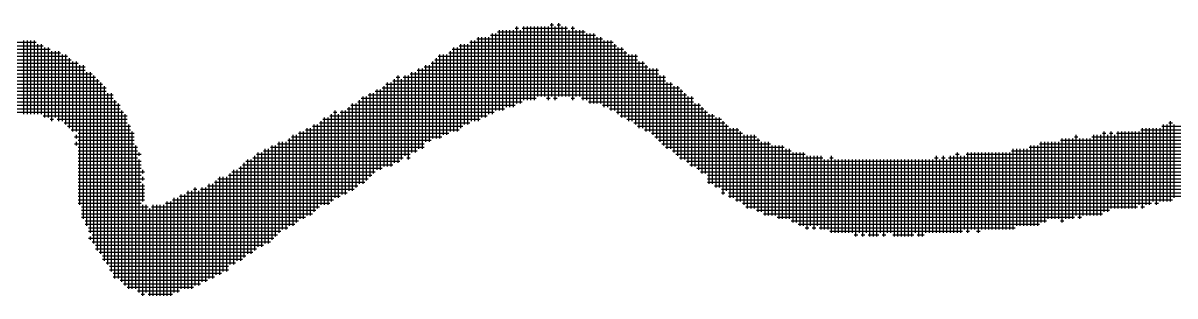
# Model space of a CAD drawing. Header units: feet. Extents: x 0 to 84100, y 0 to 59400.
# Drawn here: x 53393.5 to 53704.9, y 2892.7 to 2966.4 of the extents above; entities that cross this region are included whole.
import ezdxf

# ---------------------------------------------------------------- set-up
doc = ezdxf.new("R2010")
doc.units = ezdxf.units.FT
doc.header["$LTSCALE"] = 550
doc.header["$MEASUREMENT"] = 0
doc.layers.add('CX-MISC', color=2, linetype='CONTINUOUS')

# ---------------------------------------------------------------- blocks, each defined once
blk = doc.blocks.new('CXGLOGO-싸인3')
at = {"layer": 'CX-MISC'}
for p, q in [((353.09, 139.87, 1090.78), (353.09, 149.53, 1090.78)), ((353.51, 139.87, 1090.78), (353.51, 149.53, 1090.78)), ((353.93, 140.29, 1090.78), (353.93, 149.53, 1090.78)), ((354.35, 140.29, 1090.78), (354.35, 149.53, 1090.78)), ((354.77, 140.29, 1090.78), (354.77, 149.53, 1090.78)), ((354.98, 149.74, 1090.78), (355.4, 149.74, 1090.78)), ((355.19, 140.71, 1090.78), (355.19, 149.95, 1090.78)), ((355.61, 140.71, 1090.78), (355.61, 149.53, 1090.78)), ((355.82, 149.74, 1090.78), (361.28, 149.74, 1090.78)), ((356.03, 141.13, 1090.78), (356.03, 149.95, 1090.78)), ((356.45, 141.13, 1090.78), (356.45, 149.95, 1090.78)), ((356.87, 141.13, 1090.78), (356.87, 149.95, 1090.78)), ((357.29, 141.13, 1090.78), (357.29, 149.95, 1090.78)), ((357.71, 141.55, 1090.78), (357.71, 149.95, 1090.78)), ((358.13, 141.55, 1090.78), (358.13, 149.95, 1090.78)), ((358.55, 141.55, 1090.78), (358.55, 149.95, 1090.78)), ((358.97, 141.13, 1090.78), (358.97, 149.95, 1090.78)), ((359.18, 150.16, 1090.78), (359.6, 150.16, 1090.78)), ((359.39, 141.55, 1090.78), (359.39, 150.37, 1090.78)), ((359.81, 141.13, 1090.78), (359.81, 149.95, 1090.78)), ((360.02, 150.16, 1090.78), (360.44, 150.16, 1090.78)), ((360.23, 141.55, 1090.78), (360.23, 150.37, 1090.78)), ((360.65, 141.55, 1090.78), (360.65, 149.95, 1090.78)), ((361.07, 141.55, 1090.78), (361.07, 149.95, 1090.78)), ((361.49, 141.55, 1090.78), (361.49, 149.53, 1090.78)), ((361.7, 149.74, 1090.78), (362.12, 149.74, 1090.78)), ((361.91, 141.13, 1090.78), (361.91, 149.95, 1090.78)), ((362.33, 141.55, 1090.78), (362.33, 149.53, 1090.78)), ((362.75, 141.55, 1090.78), (362.75, 149.53, 1090.78)), ((363.17, 141.13, 1090.78), (363.17, 149.53, 1090.78)), ((295.97, 139.45, 1090.78), (295.97, 148.27, 1090.78)), ((296.39, 139.45, 1090.78), (296.39, 148.27, 1090.78)), ((296.81, 139.45, 1090.78), (296.81, 148.27, 1090.78)), ((297.23, 139.45, 1090.78), (297.23, 148.27, 1090.78)), ((349.73, 138.61, 1090.78), (349.73, 148.27, 1090.78)), ((350.15, 138.61, 1090.78), (350.15, 148.27, 1090.78)), ((350.36, 148.48, 1090.78), (365.48, 148.48, 1090.78)), ((350.57, 138.61, 1090.78), (350.57, 148.69, 1090.78)), ((350.99, 139.03, 1090.78), (350.99, 148.69, 1090.78)), ((351.41, 139.03, 1090.78), (351.41, 148.69, 1090.78)), ((351.83, 139.45, 1090.78), (351.83, 148.69, 1090.78)), ((352.04, 148.9, 1090.78), (364.64, 148.9, 1090.78)), ((352.25, 139.45, 1090.78), (352.25, 149.11, 1090.78)), ((352.67, 139.87, 1090.78), (352.67, 149.11, 1090.78)), ((352.88, 149.32, 1090.78), (363.38, 149.32, 1090.78)), ((363.59, 141.13, 1090.78), (363.59, 149.11, 1090.78)), ((364.01, 140.71, 1090.78), (364.01, 149.11, 1090.78)), ((364.43, 140.71, 1090.78), (364.43, 149.11, 1090.78)), ((364.85, 140.71, 1090.78), (364.85, 148.69, 1090.78)), ((365.27, 140.71, 1090.78), (365.27, 148.69, 1090.78)), ((365.69, 140.29, 1090.78), (365.69, 148.27, 1090.78)), ((366.11, 140.29, 1090.78), (366.11, 148.27, 1090.78)), ((366.53, 139.87, 1090.78), (366.53, 148.27, 1090.78)), ((286.1, 146.8, 1090.78), (300.38, 146.8, 1090.78)), ((286.94, 147.22, 1090.78), (299.12, 147.22, 1090.78)), ((287.78, 147.64, 1090.78), (298.28, 147.64, 1090.78)), ((289.04, 148.06, 1090.78), (297.44, 148.06, 1090.78)), ((297.65, 139.45, 1090.78), (297.65, 147.85, 1090.78)), ((298.07, 139.45, 1090.78), (298.07, 147.85, 1090.78)), ((298.49, 139.03, 1090.78), (298.49, 147.43, 1090.78)), ((298.91, 139.03, 1090.78), (298.91, 147.43, 1090.78)), ((299.33, 138.61, 1090.78), (299.33, 147.01, 1090.78)), ((299.75, 139.03, 1090.78), (299.75, 147.01, 1090.78)), ((300.17, 138.61, 1090.78), (300.17, 147.01, 1090.78)), ((347, 146.8, 1090.78), (368.42, 146.8, 1090.78)), ((347.21, 137.35, 1090.78), (347.21, 147.01, 1090.78)), ((347.42, 147.22, 1090.78), (368, 147.22, 1090.78)), ((347.63, 137.35, 1090.78), (347.63, 147.43, 1090.78)), ((348.05, 137.35, 1090.78), (348.05, 147.43, 1090.78)), ((348.26, 147.64, 1090.78), (367.16, 147.64, 1090.78)), ((348.47, 137.77, 1090.78), (348.47, 147.85, 1090.78)), ((348.89, 138.19, 1090.78), (348.89, 147.85, 1090.78)), ((349.31, 138.19, 1090.78), (349.31, 147.85, 1090.78)), ((349.52, 148.06, 1090.78), (366.74, 148.06, 1090.78)), ((366.95, 139.87, 1090.78), (366.95, 147.85, 1090.78)), ((367.37, 139.45, 1090.78), (367.37, 147.43, 1090.78)), ((367.79, 139.03, 1090.78), (367.79, 147.43, 1090.78)), ((368.21, 139.03, 1090.78), (368.21, 147.01, 1090.78)), ((283.58, 145.96, 1090.78), (301.64, 145.96, 1090.78)), ((283.58, 145.54, 1090.78), (302.48, 145.54, 1090.78)), ((285.26, 146.38, 1090.78), (301.22, 146.38, 1090.78)), ((300.59, 138.61, 1090.78), (300.59, 146.59, 1090.78)), ((301.01, 138.19, 1090.78), (301.01, 146.59, 1090.78)), ((301.43, 137.77, 1090.78), (301.43, 146.17, 1090.78)), ((301.85, 137.35, 1090.78), (301.85, 145.75, 1090.78)), ((302.27, 137.35, 1090.78), (302.27, 145.75, 1090.78)), ((302.69, 128.53, 1090.78), (302.69, 145.33, 1090.78)), ((303.11, 126.85, 1090.78), (303.11, 145.33, 1090.78)), ((344.27, 136.09, 1090.78), (344.27, 145.33, 1090.78)), ((344.69, 136.09, 1090.78), (344.69, 145.33, 1090.78)), ((344.9, 145.54, 1090.78), (370.52, 145.54, 1090.78)), ((345.11, 136.51, 1090.78), (345.11, 145.75, 1090.78)), ((345.32, 145.96, 1090.78), (369.68, 145.96, 1090.78)), ((345.53, 136.51, 1090.78), (345.53, 146.17, 1090.78)), ((345.74, 146.38, 1090.78), (369.68, 146.38, 1090.78)), ((345.95, 136.51, 1090.78), (345.95, 146.59, 1090.78)), ((346.37, 136.93, 1090.78), (346.37, 146.59, 1090.78)), ((346.79, 136.93, 1090.78), (346.79, 146.59, 1090.78)), ((368.63, 138.61, 1090.78), (368.63, 146.59, 1090.78)), ((369.05, 138.61, 1090.78), (369.05, 146.59, 1090.78)), ((369.47, 138.19, 1090.78), (369.47, 146.59, 1090.78)), ((369.89, 137.77, 1090.78), (369.89, 145.75, 1090.78)), ((370.31, 137.77, 1090.78), (370.31, 145.75, 1090.78)), ((370.73, 137.35, 1090.78), (370.73, 145.33, 1090.78)), ((281.48, 144.28, 1090.78), (304.16, 144.28, 1090.78)), ((282.32, 145.12, 1090.78), (303.32, 145.12, 1090.78)), ((282.32, 144.7, 1090.78), (303.32, 144.7, 1090.78)), ((303.53, 126.01, 1090.78), (303.53, 144.49, 1090.78)), ((303.95, 125.17, 1090.78), (303.95, 144.49, 1090.78)), ((304.37, 123.91, 1090.78), (304.37, 144.07, 1090.78)), ((340.91, 133.57, 1090.78), (340.91, 144.07, 1090.78)), ((341.75, 134.41, 1090.78), (341.75, 144.07, 1090.78)), ((342.17, 133.99, 1090.78), (342.17, 144.07, 1090.78)), ((342.38, 144.28, 1090.78), (372.2, 144.28, 1090.78)), ((342.59, 134.83, 1090.78), (342.59, 144.49, 1090.78)), ((343.01, 134.83, 1090.78), (343.01, 144.49, 1090.78)), ((343.22, 144.7, 1090.78), (372.2, 144.7, 1090.78)), ((343.43, 135.25, 1090.78), (343.43, 144.91, 1090.78)), ((343.85, 135.25, 1090.78), (343.85, 144.91, 1090.78)), ((344.06, 145.12, 1090.78), (370.94, 145.12, 1090.78)), ((371.15, 137.35, 1090.78), (371.15, 144.91, 1090.78)), ((371.57, 136.93, 1090.78), (371.57, 144.91, 1090.78)), ((371.99, 136.51, 1090.78), (371.99, 144.91, 1090.78)), ((372.41, 136.09, 1090.78), (372.41, 144.07, 1090.78)), ((372.83, 135.67, 1090.78), (372.83, 144.07, 1090.78)), ((279.38, 142.6, 1090.78), (305.84, 142.6, 1090.78)), ((280.22, 143.02, 1090.78), (305.42, 143.02, 1090.78)), ((280.64, 143.44, 1090.78), (305, 143.44, 1090.78)), ((281.06, 143.86, 1090.78), (304.58, 143.86, 1090.78)), ((304.79, 123.07, 1090.78), (304.79, 143.65, 1090.78)), ((305.21, 122.65, 1090.78), (305.21, 143.23, 1090.78)), ((305.63, 121.81, 1090.78), (305.63, 142.81, 1090.78)), ((339.02, 142.6, 1090.78), (374.72, 142.6, 1090.78)), ((339.23, 133.15, 1090.78), (339.23, 142.81, 1090.78)), ((339.44, 143.02, 1090.78), (373.88, 143.02, 1090.78)), ((339.65, 133.15, 1090.78), (339.65, 143.23, 1090.78)), ((340.07, 133.15, 1090.78), (340.07, 143.23, 1090.78)), ((340.28, 143.44, 1090.78), (373.04, 143.44, 1090.78)), ((340.49, 133.57, 1090.78), (340.49, 143.65, 1090.78)), ((340.7, 143.86, 1090.78), (341.12, 143.86, 1090.78)), ((341.33, 133.99, 1090.78), (341.33, 143.65, 1090.78)), ((341.54, 143.86, 1090.78), (373.04, 143.86, 1090.78)), ((373.25, 135.25, 1090.78), (373.25, 143.23, 1090.78)), ((373.67, 135.25, 1090.78), (373.67, 143.23, 1090.78)), ((374.09, 134.83, 1090.78), (374.09, 142.81, 1090.78)), ((374.51, 134.41, 1090.78), (374.51, 142.81, 1090.78)), ((277.7, 141.34, 1090.78), (306.68, 141.34, 1090.78)), ((278.54, 141.76, 1090.78), (306.68, 141.76, 1090.78)), ((279.38, 142.18, 1090.78), (305.84, 142.18, 1090.78)), ((306.05, 121.39, 1090.78), (306.05, 141.97, 1090.78)), ((306.47, 120.55, 1090.78), (306.47, 141.97, 1090.78)), ((336.5, 141.34, 1090.78), (357.5, 141.34, 1090.78)), ((336.71, 131.05, 1090.78), (336.71, 141.55, 1090.78)), ((337.13, 131.47, 1090.78), (337.13, 141.55, 1090.78)), ((337.34, 141.76, 1090.78), (375.56, 141.76, 1090.78)), ((337.55, 131.89, 1090.78), (337.55, 141.97, 1090.78)), ((337.97, 132.31, 1090.78), (337.97, 141.97, 1090.78)), ((338.18, 142.18, 1090.78), (375.14, 142.18, 1090.78)), ((338.39, 132.73, 1090.78), (338.39, 142.39, 1090.78)), ((338.81, 132.73, 1090.78), (338.81, 142.39, 1090.78)), ((358.76, 141.34, 1090.78), (359.18, 141.34, 1090.78)), ((359.6, 141.34, 1090.78), (360.02, 141.34, 1090.78)), ((361.7, 141.34, 1090.78), (362.12, 141.34, 1090.78)), ((362.96, 141.34, 1090.78), (376.4, 141.34, 1090.78)), ((374.93, 133.99, 1090.78), (374.93, 142.39, 1090.78)), ((375.35, 133.99, 1090.78), (375.35, 141.97, 1090.78)), ((375.77, 133.57, 1090.78), (375.77, 141.55, 1090.78)), ((376.19, 133.15, 1090.78), (376.19, 141.55, 1090.78)), ((276.02, 140.08, 1090.78), (307.52, 140.08, 1090.78)), ((276.86, 140.5, 1090.78), (307.52, 140.5, 1090.78)), ((277.28, 140.92, 1090.78), (307.1, 140.92, 1090.78)), ((306.89, 119.71, 1090.78), (306.89, 141.13, 1090.78)), ((307.31, 119.71, 1090.78), (307.31, 140.71, 1090.78)), ((307.73, 119.29, 1090.78), (307.73, 139.87, 1090.78)), ((333.35, 129.37, 1090.78), (333.35, 139.87, 1090.78)), ((334.19, 129.79, 1090.78), (334.19, 139.87, 1090.78)), ((334.61, 129.79, 1090.78), (334.61, 139.87, 1090.78)), ((334.82, 140.08, 1090.78), (353.72, 140.08, 1090.78)), ((335.03, 130.21, 1090.78), (335.03, 140.29, 1090.78)), ((335.24, 140.5, 1090.78), (354.98, 140.5, 1090.78)), ((335.45, 130.21, 1090.78), (335.45, 140.71, 1090.78)), ((335.87, 130.63, 1090.78), (335.87, 140.71, 1090.78)), ((336.08, 140.92, 1090.78), (355.82, 140.92, 1090.78)), ((336.29, 131.05, 1090.78), (336.29, 141.13, 1090.78)), ((363.8, 140.92, 1090.78), (376.4, 140.92, 1090.78)), ((365.48, 140.5, 1090.78), (377.24, 140.5, 1090.78)), ((366.32, 140.08, 1090.78), (377.66, 140.08, 1090.78)), ((376.61, 133.15, 1090.78), (376.61, 140.71, 1090.78)), ((377.03, 132.73, 1090.78), (377.03, 140.71, 1090.78)), ((377.45, 132.31, 1090.78), (377.45, 140.29, 1090.78)), ((377.87, 132.31, 1090.78), (377.87, 139.87, 1090.78)), ((276.02, 139.66, 1090.78), (307.94, 139.66, 1090.78)), ((298.28, 139.24, 1090.78), (308.36, 139.24, 1090.78)), ((299.12, 138.82, 1090.78), (299.54, 138.82, 1090.78)), ((299.96, 138.82, 1090.78), (308.36, 138.82, 1090.78)), ((300.8, 138.4, 1090.78), (308.36, 138.4, 1090.78)), ((308.15, 118.87, 1090.78), (308.15, 139.45, 1090.78)), ((331.46, 138.4, 1090.78), (349.52, 138.4, 1090.78)), ((331.67, 128.53, 1090.78), (331.67, 138.61, 1090.78)), ((331.88, 138.82, 1090.78), (350.78, 138.82, 1090.78)), ((332.09, 128.53, 1090.78), (332.09, 139.03, 1090.78)), ((332.51, 128.53, 1090.78), (332.51, 139.03, 1090.78)), ((332.72, 139.24, 1090.78), (351.62, 139.24, 1090.78)), ((332.93, 128.95, 1090.78), (332.93, 139.45, 1090.78)), ((333.14, 139.66, 1090.78), (333.56, 139.66, 1090.78)), ((333.77, 129.37, 1090.78), (333.77, 139.45, 1090.78)), ((333.98, 139.66, 1090.78), (352.46, 139.66, 1090.78)), ((367.16, 139.66, 1090.78), (378.08, 139.66, 1090.78)), ((367.58, 139.24, 1090.78), (378.92, 139.24, 1090.78)), ((368.42, 138.82, 1090.78), (379.76, 138.82, 1090.78)), ((369.26, 138.4, 1090.78), (380.18, 138.4, 1090.78)), ((378.29, 131.05, 1090.78), (378.29, 139.45, 1090.78)), ((378.71, 131.05, 1090.78), (378.71, 139.45, 1090.78)), ((379.13, 130.63, 1090.78), (379.13, 139.03, 1090.78)), ((379.55, 130.63, 1090.78), (379.55, 139.03, 1090.78)), ((379.97, 129.79, 1090.78), (379.97, 138.61, 1090.78)), ((433.52, 138.4, 1090.78), (433.94, 138.4, 1090.78)), ((433.73, 128.95, 1090.78), (433.73, 138.61, 1090.78)), ((301.22, 137.98, 1090.78), (308.78, 137.98, 1090.78)), ((301.64, 137.56, 1090.78), (308.78, 137.56, 1090.78)), ((302.48, 137.14, 1090.78), (309.2, 137.14, 1090.78)), ((308.57, 118.45, 1090.78), (308.57, 138.19, 1090.78)), ((308.99, 118.45, 1090.78), (308.99, 137.35, 1090.78)), ((328.94, 137.14, 1090.78), (347, 137.14, 1090.78)), ((329.15, 126.85, 1090.78), (329.15, 137.35, 1090.78)), ((329.57, 126.85, 1090.78), (329.57, 137.35, 1090.78)), ((329.78, 137.56, 1090.78), (348.26, 137.56, 1090.78)), ((329.99, 127.27, 1090.78), (329.99, 137.77, 1090.78)), ((330.41, 127.27, 1090.78), (330.41, 137.77, 1090.78)), ((330.62, 137.98, 1090.78), (348.68, 137.98, 1090.78)), ((330.83, 127.69, 1090.78), (330.83, 138.19, 1090.78)), ((331.25, 128.11, 1090.78), (331.25, 138.19, 1090.78)), ((369.68, 137.98, 1090.78), (380.6, 137.98, 1090.78)), ((370.52, 137.56, 1090.78), (381.86, 137.56, 1090.78)), ((371.36, 137.14, 1090.78), (382.28, 137.14, 1090.78)), ((380.39, 130.21, 1090.78), (380.39, 138.19, 1090.78)), ((380.81, 129.37, 1090.78), (380.81, 137.77, 1090.78)), ((381.23, 129.37, 1090.78), (381.23, 137.77, 1090.78)), ((381.65, 128.95, 1090.78), (381.65, 137.77, 1090.78)), ((382.07, 128.95, 1090.78), (382.07, 137.35, 1090.78)), ((425.54, 137.14, 1090.78), (425.96, 137.14, 1090.78)), ((425.75, 127.69, 1090.78), (425.75, 137.35, 1090.78)), ((426.38, 137.14, 1090.78), (426.8, 137.14, 1090.78)), ((426.59, 128.11, 1090.78), (426.59, 137.35, 1090.78)), ((427.22, 137.14, 1090.78), (472.58, 137.14, 1090.78)), ((427.43, 128.11, 1090.78), (427.43, 137.35, 1090.78)), ((427.85, 128.11, 1090.78), (427.85, 137.35, 1090.78)), ((428.27, 128.11, 1090.78), (428.27, 137.35, 1090.78)), ((428.69, 128.11, 1090.78), (428.69, 137.35, 1090.78)), ((429.11, 128.11, 1090.78), (429.11, 137.35, 1090.78)), ((429.53, 128.11, 1090.78), (429.53, 137.35, 1090.78)), ((429.95, 128.53, 1090.78), (429.95, 137.35, 1090.78)), ((430.16, 137.56, 1090.78), (474.26, 137.56, 1090.78)), ((430.37, 128.11, 1090.78), (430.37, 137.77, 1090.78)), ((430.79, 128.53, 1090.78), (430.79, 137.77, 1090.78)), ((431.21, 128.53, 1090.78), (431.21, 137.77, 1090.78)), ((431.63, 128.95, 1090.78), (431.63, 137.77, 1090.78)), ((432.05, 128.53, 1090.78), (432.05, 137.77, 1090.78)), ((432.47, 128.95, 1090.78), (432.47, 137.77, 1090.78)), ((432.68, 137.98, 1090.78), (475.94, 137.98, 1090.78)), ((432.89, 128.95, 1090.78), (432.89, 138.19, 1090.78)), ((433.31, 128.95, 1090.78), (433.31, 138.19, 1090.78)), ((434.15, 129.37, 1090.78), (434.15, 138.19, 1090.78)), ((302.06, 136.72, 1090.78), (309.2, 136.72, 1090.78)), ((302.06, 135.88, 1090.78), (309.2, 135.88, 1090.78)), ((302.27, 136.51, 1090.78), (302.27, 136.93, 1090.78)), ((302.27, 135.67, 1090.78), (302.27, 136.09, 1090.78)), ((302.48, 136.3, 1090.78), (309.2, 136.3, 1090.78)), ((309.41, 118.45, 1090.78), (309.41, 135.67, 1090.78)), ((325.79, 124.33, 1090.78), (325.79, 135.67, 1090.78)), ((326.21, 124.75, 1090.78), (326.21, 135.67, 1090.78)), ((326.42, 135.88, 1090.78), (344.06, 135.88, 1090.78)), ((326.63, 125.17, 1090.78), (326.63, 136.09, 1090.78)), ((327.05, 125.59, 1090.78), (327.05, 136.09, 1090.78)), ((327.47, 125.59, 1090.78), (327.47, 136.09, 1090.78)), ((327.68, 136.3, 1090.78), (344.9, 136.3, 1090.78)), ((327.89, 126.01, 1090.78), (327.89, 136.51, 1090.78)), ((328.1, 136.72, 1090.78), (346.16, 136.72, 1090.78)), ((328.31, 126.01, 1090.78), (328.31, 136.93, 1090.78)), ((328.73, 126.43, 1090.78), (328.73, 136.93, 1090.78)), ((371.78, 136.72, 1090.78), (383.96, 136.72, 1090.78)), ((372.2, 136.3, 1090.78), (384.38, 136.3, 1090.78)), ((372.62, 135.88, 1090.78), (385.64, 135.88, 1090.78)), ((382.49, 128.53, 1090.78), (382.49, 136.93, 1090.78)), ((382.91, 128.11, 1090.78), (382.91, 136.93, 1090.78)), ((383.33, 128.11, 1090.78), (383.33, 136.93, 1090.78)), ((383.75, 128.11, 1090.78), (383.75, 136.93, 1090.78)), ((384.17, 127.69, 1090.78), (384.17, 136.51, 1090.78)), ((384.59, 127.69, 1090.78), (384.59, 136.09, 1090.78)), ((385.01, 127.27, 1090.78), (385.01, 136.09, 1090.78)), ((385.43, 127.27, 1090.78), (385.43, 136.09, 1090.78)), ((385.85, 127.27, 1090.78), (385.85, 135.67, 1090.78)), ((386.27, 127.27, 1090.78), (386.27, 135.67, 1090.78)), ((386.69, 126.85, 1090.78), (386.69, 135.67, 1090.78)), ((387.11, 126.85, 1090.78), (387.11, 135.67, 1090.78)), ((416.93, 126.01, 1090.78), (416.93, 135.67, 1090.78)), ((417.35, 126.01, 1090.78), (417.35, 135.67, 1090.78)), ((417.77, 126.01, 1090.78), (417.77, 135.67, 1090.78)), ((417.98, 135.88, 1090.78), (466.28, 135.88, 1090.78)), ((418.19, 126.43, 1090.78), (418.19, 136.09, 1090.78)), ((418.61, 126.43, 1090.78), (418.61, 136.09, 1090.78)), ((419.03, 126.85, 1090.78), (419.03, 136.09, 1090.78)), ((419.45, 126.85, 1090.78), (419.45, 136.09, 1090.78)), ((419.87, 126.85, 1090.78), (419.87, 136.09, 1090.78)), ((420.29, 126.85, 1090.78), (420.29, 136.09, 1090.78)), ((420.5, 136.3, 1090.78), (466.7, 136.3, 1090.78)), ((420.71, 126.43, 1090.78), (420.71, 136.51, 1090.78)), ((421.13, 126.85, 1090.78), (421.13, 136.51, 1090.78)), ((421.55, 126.85, 1090.78), (421.55, 136.51, 1090.78)), ((421.97, 126.85, 1090.78), (421.97, 136.51, 1090.78)), ((422.18, 136.72, 1090.78), (422.6, 136.72, 1090.78)), ((422.39, 127.27, 1090.78), (422.39, 136.93, 1090.78)), ((422.81, 126.85, 1090.78), (422.81, 136.51, 1090.78)), ((423.23, 127.27, 1090.78), (423.23, 136.51, 1090.78)), ((423.65, 127.27, 1090.78), (423.65, 136.51, 1090.78)), ((424.07, 127.27, 1090.78), (424.07, 136.51, 1090.78)), ((424.28, 136.72, 1090.78), (471.74, 136.72, 1090.78)), ((424.49, 127.27, 1090.78), (424.49, 136.93, 1090.78)), ((424.91, 127.27, 1090.78), (424.91, 136.93, 1090.78)), ((425.33, 127.27, 1090.78), (425.33, 136.93, 1090.78)), ((426.17, 127.69, 1090.78), (426.17, 136.93, 1090.78)), ((427.01, 128.11, 1090.78), (427.01, 136.93, 1090.78)), ((302.48, 135.46, 1090.78), (309.62, 135.46, 1090.78)), ((302.48, 135.04, 1090.78), (309.62, 135.04, 1090.78)), ((302.48, 134.62, 1090.78), (310.04, 134.62, 1090.78)), ((309.83, 134.41, 1090.78), (309.83, 134.83, 1090.78)), ((323.69, 123.07, 1090.78), (323.69, 134.41, 1090.78)), ((323.9, 134.62, 1090.78), (342.38, 134.62, 1090.78)), ((324.11, 123.49, 1090.78), (324.11, 134.83, 1090.78)), ((324.53, 123.49, 1090.78), (324.53, 134.83, 1090.78)), ((324.74, 135.04, 1090.78), (343.22, 135.04, 1090.78)), ((324.95, 123.91, 1090.78), (324.95, 135.25, 1090.78)), ((325.37, 123.91, 1090.78), (325.37, 135.25, 1090.78)), ((325.58, 135.46, 1090.78), (344.06, 135.46, 1090.78)), ((373.04, 135.46, 1090.78), (387.32, 135.46, 1090.78)), ((373.88, 135.04, 1090.78), (388.16, 135.04, 1090.78)), ((374.3, 134.62, 1090.78), (389.84, 134.62, 1090.78)), ((387.53, 126.85, 1090.78), (387.53, 135.25, 1090.78)), ((387.95, 126.85, 1090.78), (387.95, 135.25, 1090.78)), ((388.37, 126.43, 1090.78), (388.37, 134.83, 1090.78)), ((388.79, 126.43, 1090.78), (388.79, 134.83, 1090.78)), ((389.21, 126.01, 1090.78), (389.21, 134.83, 1090.78)), ((389.63, 126.01, 1090.78), (389.63, 134.83, 1090.78)), ((390.05, 125.59, 1090.78), (390.05, 134.41, 1090.78)), ((390.47, 126.01, 1090.78), (390.47, 134.41, 1090.78)), ((390.89, 125.59, 1090.78), (390.89, 134.41, 1090.78)), ((391.31, 126.01, 1090.78), (391.31, 134.41, 1090.78)), ((391.73, 125.59, 1090.78), (391.73, 134.41, 1090.78)), ((392.99, 125.17, 1090.78), (392.99, 134.41, 1090.78)), ((405.59, 125.17, 1090.78), (405.59, 134.41, 1090.78)), ((406.43, 125.17, 1090.78), (406.43, 134.41, 1090.78)), ((407.27, 125.17, 1090.78), (407.27, 134.41, 1090.78)), ((407.69, 125.17, 1090.78), (407.69, 134.41, 1090.78)), ((407.9, 134.62, 1090.78), (408.32, 134.62, 1090.78)), ((408.11, 125.17, 1090.78), (408.11, 134.83, 1090.78)), ((408.53, 125.17, 1090.78), (408.53, 134.41, 1090.78)), ((408.95, 125.59, 1090.78), (408.95, 134.41, 1090.78)), ((409.16, 134.62, 1090.78), (461.66, 134.62, 1090.78)), ((409.37, 125.17, 1090.78), (409.37, 134.83, 1090.78)), ((409.79, 125.59, 1090.78), (409.79, 134.83, 1090.78)), ((410.21, 125.59, 1090.78), (410.21, 134.83, 1090.78)), ((410.63, 125.17, 1090.78), (410.63, 134.83, 1090.78)), ((411.05, 125.59, 1090.78), (411.05, 134.83, 1090.78)), ((411.47, 125.59, 1090.78), (411.47, 134.83, 1090.78)), ((411.89, 125.59, 1090.78), (411.89, 134.83, 1090.78)), ((412.31, 125.59, 1090.78), (412.31, 134.83, 1090.78)), ((412.73, 125.59, 1090.78), (412.73, 134.83, 1090.78)), ((413.15, 125.59, 1090.78), (413.15, 134.83, 1090.78)), ((413.57, 125.59, 1090.78), (413.57, 134.83, 1090.78)), ((413.99, 125.59, 1090.78), (413.99, 134.83, 1090.78)), ((414.41, 125.59, 1090.78), (414.41, 134.83, 1090.78)), ((414.62, 135.04, 1090.78), (462.5, 135.04, 1090.78)), ((414.83, 125.59, 1090.78), (414.83, 135.25, 1090.78)), ((415.25, 126.01, 1090.78), (415.25, 135.25, 1090.78)), ((415.67, 126.01, 1090.78), (415.67, 135.25, 1090.78)), ((416.09, 126.01, 1090.78), (416.09, 135.25, 1090.78)), ((416.51, 126.01, 1090.78), (416.51, 135.25, 1090.78)), ((416.72, 135.46, 1090.78), (462.92, 135.46, 1090.78)), ((302.48, 134.2, 1090.78), (309.62, 134.2, 1090.78)), ((302.48, 133.78, 1090.78), (310.04, 133.78, 1090.78)), ((302.48, 133.36, 1090.78), (310.04, 133.36, 1090.78)), ((302.48, 132.94, 1090.78), (310.04, 132.94, 1090.78)), ((309.83, 118.03, 1090.78), (309.83, 133.99, 1090.78)), ((321.8, 132.94, 1090.78), (339.02, 132.94, 1090.78)), ((322.01, 121.81, 1090.78), (322.01, 133.15, 1090.78)), ((322.22, 133.36, 1090.78), (340.28, 133.36, 1090.78)), ((322.43, 122.23, 1090.78), (322.43, 133.57, 1090.78)), ((322.64, 133.78, 1090.78), (341.12, 133.78, 1090.78)), ((322.85, 122.65, 1090.78), (322.85, 133.99, 1090.78)), ((323.27, 122.65, 1090.78), (323.27, 133.99, 1090.78)), ((323.48, 134.2, 1090.78), (341.54, 134.2, 1090.78)), ((341.96, 134.2, 1090.78), (342.38, 134.2, 1090.78)), ((374.72, 134.2, 1090.78), (391.94, 134.2, 1090.78)), ((375.56, 133.78, 1090.78), (458.3, 133.78, 1090.78)), ((375.98, 133.36, 1090.78), (456.2, 133.36, 1090.78)), ((376.82, 132.94, 1090.78), (454.1, 132.94, 1090.78)), ((392.15, 125.59, 1090.78), (392.15, 133.99, 1090.78)), ((392.57, 125.59, 1090.78), (392.57, 133.99, 1090.78)), ((392.78, 134.2, 1090.78), (393.2, 134.2, 1090.78)), ((393.41, 125.17, 1090.78), (393.41, 133.99, 1090.78)), ((393.83, 125.17, 1090.78), (393.83, 133.99, 1090.78)), ((394.25, 125.17, 1090.78), (394.25, 133.99, 1090.78)), ((394.67, 125.17, 1090.78), (394.67, 133.99, 1090.78)), ((395.09, 125.17, 1090.78), (395.09, 133.99, 1090.78)), ((395.51, 125.17, 1090.78), (395.51, 133.99, 1090.78)), ((395.93, 124.75, 1090.78), (395.93, 133.99, 1090.78)), ((396.35, 125.17, 1090.78), (396.35, 133.99, 1090.78)), ((396.77, 124.75, 1090.78), (396.77, 133.99, 1090.78)), ((397.19, 125.17, 1090.78), (397.19, 133.99, 1090.78)), ((397.61, 124.75, 1090.78), (397.61, 133.99, 1090.78)), ((398.03, 124.75, 1090.78), (398.03, 133.99, 1090.78)), ((398.45, 124.75, 1090.78), (398.45, 133.99, 1090.78)), ((398.87, 125.17, 1090.78), (398.87, 133.99, 1090.78)), ((399.29, 124.75, 1090.78), (399.29, 133.99, 1090.78)), ((399.71, 125.17, 1090.78), (399.71, 133.99, 1090.78)), ((400.13, 125.17, 1090.78), (400.13, 133.99, 1090.78)), ((400.55, 124.75, 1090.78), (400.55, 133.99, 1090.78)), ((400.97, 124.75, 1090.78), (400.97, 133.99, 1090.78)), ((401.39, 124.75, 1090.78), (401.39, 133.99, 1090.78)), ((401.81, 124.75, 1090.78), (401.81, 133.99, 1090.78)), ((402.23, 124.75, 1090.78), (402.23, 133.99, 1090.78)), ((402.65, 124.75, 1090.78), (402.65, 133.99, 1090.78)), ((403.07, 125.17, 1090.78), (403.07, 133.99, 1090.78)), ((403.49, 124.75, 1090.78), (403.49, 133.99, 1090.78)), ((403.91, 124.75, 1090.78), (403.91, 133.99, 1090.78)), ((404.33, 125.17, 1090.78), (404.33, 133.99, 1090.78)), ((404.75, 125.17, 1090.78), (404.75, 133.99, 1090.78)), ((405.17, 125.17, 1090.78), (405.17, 133.99, 1090.78)), ((405.38, 134.2, 1090.78), (405.8, 134.2, 1090.78)), ((406.01, 125.17, 1090.78), (406.01, 133.99, 1090.78)), ((406.22, 134.2, 1090.78), (406.64, 134.2, 1090.78)), ((406.85, 125.17, 1090.78), (406.85, 133.99, 1090.78)), ((407.06, 134.2, 1090.78), (460.4, 134.2, 1090.78)), ((302.48, 132.52, 1090.78), (310.46, 132.52, 1090.78)), ((302.48, 132.1, 1090.78), (310.04, 132.1, 1090.78)), ((302.48, 131.68, 1090.78), (310.46, 131.68, 1090.78)), ((310.25, 132.31, 1090.78), (310.25, 132.73, 1090.78)), ((310.25, 131.47, 1090.78), (310.25, 131.89, 1090.78)), ((319.28, 131.68, 1090.78), (337.34, 131.68, 1090.78)), ((319.49, 120.13, 1090.78), (319.49, 131.89, 1090.78)), ((319.91, 120.55, 1090.78), (319.91, 131.89, 1090.78)), ((320.33, 120.55, 1090.78), (320.33, 131.89, 1090.78)), ((320.54, 132.1, 1090.78), (337.76, 132.1, 1090.78)), ((320.75, 121.39, 1090.78), (320.75, 132.31, 1090.78)), ((320.96, 132.52, 1090.78), (338.18, 132.52, 1090.78)), ((321.17, 121.39, 1090.78), (321.17, 132.73, 1090.78)), ((321.59, 121.81, 1090.78), (321.59, 132.73, 1090.78)), ((377.24, 132.52, 1090.78), (451.58, 132.52, 1090.78)), ((378.08, 132.1, 1090.78), (449.9, 132.1, 1090.78)), ((378.08, 131.68, 1090.78), (448.22, 131.68, 1090.78)), ((302.48, 131.26, 1090.78), (310.04, 131.26, 1090.78)), ((302.48, 130.84, 1090.78), (310.46, 130.84, 1090.78)), ((302.48, 130.42, 1090.78), (310.46, 130.42, 1090.78)), ((310.25, 128.95, 1090.78), (310.25, 131.05, 1090.78)), ((315.71, 118.45, 1090.78), (315.71, 130.21, 1090.78)), ((316.13, 118.45, 1090.78), (316.13, 130.21, 1090.78)), ((316.34, 130.42, 1090.78), (316.76, 130.42, 1090.78)), ((316.55, 118.87, 1090.78), (316.55, 130.63, 1090.78)), ((316.97, 118.87, 1090.78), (316.97, 130.21, 1090.78)), ((317.18, 130.42, 1090.78), (335.66, 130.42, 1090.78)), ((317.39, 119.29, 1090.78), (317.39, 130.63, 1090.78)), ((317.81, 119.29, 1090.78), (317.81, 130.63, 1090.78)), ((318.02, 130.84, 1090.78), (336.08, 130.84, 1090.78)), ((318.23, 119.71, 1090.78), (318.23, 131.05, 1090.78)), ((318.65, 119.71, 1090.78), (318.65, 131.05, 1090.78)), ((318.86, 131.26, 1090.78), (336.92, 131.26, 1090.78)), ((319.07, 120.13, 1090.78), (319.07, 131.47, 1090.78)), ((378.08, 131.26, 1090.78), (445.7, 131.26, 1090.78)), ((378.92, 130.84, 1090.78), (444.44, 130.84, 1090.78)), ((379.76, 130.42, 1090.78), (441.92, 130.42, 1090.78)), ((302.48, 130, 1090.78), (310.46, 130, 1090.78)), ((302.48, 129.58, 1090.78), (310.46, 129.58, 1090.78)), ((302.48, 129.16, 1090.78), (310.46, 129.16, 1090.78)), ((302.48, 128.74, 1090.78), (310.04, 128.74, 1090.78)), ((312.98, 128.74, 1090.78), (332.72, 128.74, 1090.78)), ((313.19, 117.61, 1090.78), (313.19, 128.95, 1090.78)), ((313.61, 117.61, 1090.78), (313.61, 128.95, 1090.78)), ((313.82, 129.16, 1090.78), (333.14, 129.16, 1090.78)), ((314.03, 118.03, 1090.78), (314.03, 129.37, 1090.78)), ((314.45, 118.03, 1090.78), (314.45, 129.37, 1090.78)), ((314.66, 129.58, 1090.78), (333.98, 129.58, 1090.78)), ((314.87, 118.45, 1090.78), (314.87, 129.79, 1090.78)), ((315.29, 118.45, 1090.78), (315.29, 129.79, 1090.78)), ((315.5, 130, 1090.78), (334.82, 130, 1090.78)), ((379.76, 130, 1090.78), (380.18, 130, 1090.78)), ((380.6, 130, 1090.78), (438.56, 130, 1090.78)), ((380.6, 129.58, 1090.78), (436.04, 129.58, 1090.78)), ((381.44, 129.16, 1090.78), (433.94, 129.16, 1090.78)), ((382.28, 128.74, 1090.78), (431.42, 128.74, 1090.78)), ((431.84, 128.74, 1090.78), (432.26, 128.74, 1090.78)), ((302.9, 128.32, 1090.78), (310.88, 128.32, 1090.78)), ((302.9, 127.9, 1090.78), (331.04, 127.9, 1090.78)), ((302.9, 127.48, 1090.78), (330.62, 127.48, 1090.78)), ((310.25, 117.61, 1090.78), (310.25, 128.53, 1090.78)), ((310.67, 118.03, 1090.78), (310.67, 128.53, 1090.78)), ((311.09, 117.61, 1090.78), (311.09, 128.11, 1090.78)), ((311.3, 128.32, 1090.78), (331.46, 128.32, 1090.78)), ((311.51, 117.61, 1090.78), (311.51, 128.53, 1090.78)), ((311.93, 117.61, 1090.78), (311.93, 128.53, 1090.78)), ((312.35, 117.61, 1090.78), (312.35, 128.53, 1090.78)), ((312.77, 117.61, 1090.78), (312.77, 128.53, 1090.78)), ((382.7, 128.32, 1090.78), (429.74, 128.32, 1090.78)), ((383.96, 127.9, 1090.78), (426.38, 127.9, 1090.78)), ((384.8, 127.48, 1090.78), (425.54, 127.48, 1090.78)), ((430.16, 128.32, 1090.78), (430.58, 128.32, 1090.78)), ((302.9, 127.06, 1090.78), (329.78, 127.06, 1090.78)), ((303.32, 126.64, 1090.78), (328.94, 126.64, 1090.78)), ((303.32, 126.22, 1090.78), (328.52, 126.22, 1090.78)), ((386.48, 127.06, 1090.78), (422.18, 127.06, 1090.78)), ((388.16, 126.64, 1090.78), (418.82, 126.64, 1090.78)), ((389, 126.22, 1090.78), (417.98, 126.22, 1090.78)), ((420.5, 126.64, 1090.78), (420.92, 126.64, 1090.78)), ((422.6, 127.06, 1090.78), (423.02, 127.06, 1090.78)), ((303.74, 125.8, 1090.78), (327.68, 125.8, 1090.78)), ((303.74, 125.38, 1090.78), (326.84, 125.38, 1090.78)), ((303.95, 124.33, 1090.78), (303.95, 124.75, 1090.78)), ((304.16, 124.96, 1090.78), (326.42, 124.96, 1090.78)), ((389.84, 125.8, 1090.78), (390.26, 125.8, 1090.78)), ((390.68, 125.8, 1090.78), (391.1, 125.8, 1090.78)), ((391.52, 125.8, 1090.78), (415.04, 125.8, 1090.78)), ((392.78, 125.38, 1090.78), (408.74, 125.38, 1090.78)), ((395.72, 124.96, 1090.78), (396.14, 124.96, 1090.78)), ((396.56, 124.96, 1090.78), (396.98, 124.96, 1090.78)), ((397.4, 124.96, 1090.78), (398.66, 124.96, 1090.78)), ((399.08, 124.96, 1090.78), (399.5, 124.96, 1090.78)), ((400.34, 124.96, 1090.78), (402.86, 124.96, 1090.78)), ((403.28, 124.96, 1090.78), (404.12, 124.96, 1090.78)), ((409.16, 125.38, 1090.78), (409.58, 125.38, 1090.78)), ((410.42, 125.38, 1090.78), (410.84, 125.38, 1090.78)), ((303.74, 124.54, 1090.78), (326, 124.54, 1090.78)), ((304.16, 124.12, 1090.78), (325.58, 124.12, 1090.78)), ((304.58, 123.7, 1090.78), (324.74, 123.7, 1090.78)), ((304.58, 123.28, 1090.78), (323.9, 123.28, 1090.78)), ((305, 122.86, 1090.78), (323.48, 122.86, 1090.78)), ((305.42, 122.44, 1090.78), (322.64, 122.44, 1090.78)), ((305.42, 122.02, 1090.78), (322.22, 122.02, 1090.78)), ((305.84, 121.6, 1090.78), (321.38, 121.6, 1090.78)), ((306.26, 121.18, 1090.78), (320.54, 121.18, 1090.78)), ((306.26, 120.76, 1090.78), (320.54, 120.76, 1090.78)), ((306.68, 120.34, 1090.78), (319.7, 120.34, 1090.78)), ((306.68, 119.92, 1090.78), (318.86, 119.92, 1090.78)), ((307.52, 119.5, 1090.78), (318.02, 119.5, 1090.78)), ((307.94, 119.08, 1090.78), (317.18, 119.08, 1090.78)), ((308.36, 118.66, 1090.78), (316.34, 118.66, 1090.78)), ((309.62, 118.24, 1090.78), (314.66, 118.24, 1090.78)), ((310.04, 117.82, 1090.78), (310.46, 117.82, 1090.78)), ((310.88, 117.82, 1090.78), (313.82, 117.82, 1090.78))]:
    blk.add_line(p, q, dxfattribs=at)

msp = doc.modelspace()

# ---------------------------------------------------------------- block references
at = {"layer": 'CX-MISC', "color": 7, "xscale": 2.250000002095476, "yscale": 2.250000002095476, "zscale": 2.250000002095476}
msp.add_blockref('CXGLOGO-싸인3', (52727.82, 2628.08), dxfattribs=at)

doc.saveas('drawing.dxf')
